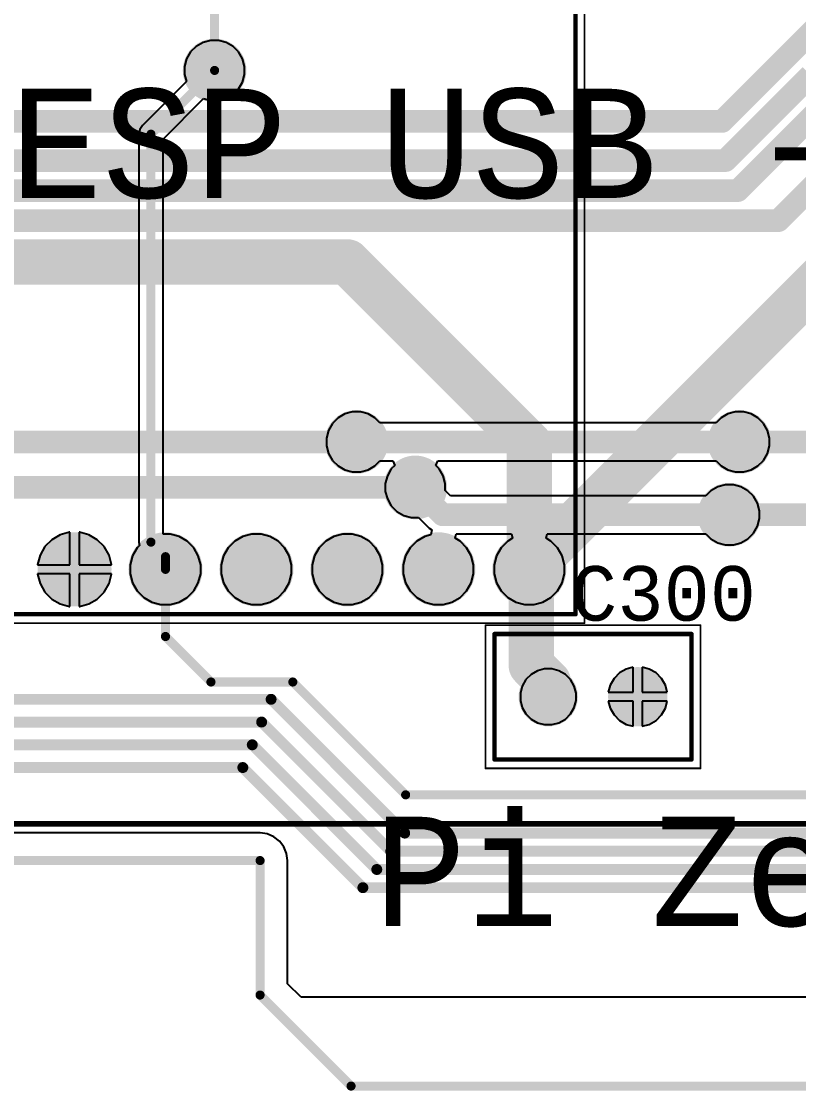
# Model space of a CAD drawing. Header units: inches. Extents: x -0.01 to 8.25, y -0.01 to 4.91.
# Drawn here: x 1.588 to 2.442, y -0.005 to 1.17 of the extents above; entities that cross this region are included whole.
import ezdxf

# ---------------------------------------------------------------- set-up
doc = ezdxf.new("R2010")
doc.units = ezdxf.units.IN
doc.header["$MEASUREMENT"] = 0
for name, color, linetype in [('Board', 6, 'Continuous'), ('Bottom Layer', 5, 'Continuous'), ('Bottom Solder', 6, 'Continuous'), ('Multi-Layer', 9, 'Continuous'), ('Pad Holes', 156, 'Continuous'), ('Top Assembly', 56, 'Continuous'), ('Top Courtyard', 56, 'Continuous'), ('Top Layer', 1, 'Continuous'), ('Top Overlay', 2, 'Continuous'), ('Top Solder', 216, 'Continuous'), ('Via Holes', 16, 'Continuous')]:
    doc.layers.add(name, color=color, linetype=linetype)
doc.styles.add('Consolas', font='', dxfattribs={"height": 0.2})
doc.styles.get('Consolas').set_extended_font_data('Consolas')

# ---------------------------------------------------------------- blocks, each defined once
blk = doc.blocks.new('CAPRB250W50L550T350H600_34')
at = {"layer": 'Bottom Layer'}
h = blk.add_hatch(color=5, dxfattribs=at)
edge = h.paths.add_edge_path()
edge.add_arc((-0.0492, 0), 0.0226, 0, 360)
h = blk.add_hatch(color=5, dxfattribs=at)
edge = h.paths.add_edge_path()
edge.add_arc((0.0492, 0), 0.0226, 0, 360)
at = {"layer": 'Bottom Solder'}
h = blk.add_hatch(color=6, dxfattribs=at)
edge = h.paths.add_edge_path()
edge.add_arc((-0.0492, 0), 0.0326, 0, 360)
h = blk.add_hatch(color=6, dxfattribs=at)
edge = h.paths.add_edge_path()
edge.add_arc((0.0492, 0), 0.0326, 0, 360)
at = {"layer": 'Multi-Layer'}
h = blk.add_hatch(color=9, dxfattribs=at)
edge = h.paths.add_edge_path()
edge.add_arc((-0.0492, 0), 0.0226, 0, 360)
h = blk.add_hatch(color=9, dxfattribs=at)
edge = h.paths.add_edge_path()
edge.add_arc((0.0492, 0), 0.0226, 0, 360)
at = {"layer": 'Pad Holes'}
h = blk.add_hatch(color=7, dxfattribs=at)
edge = h.paths.add_edge_path()
edge.add_arc((-0.0492, 0), 0.0157, 0, 360)
h = blk.add_hatch(color=7, dxfattribs=at)
edge = h.paths.add_edge_path()
edge.add_arc((0.0492, 0), 0.0157, 0, 360)
at = {"layer": 'Top Layer'}
h = blk.add_hatch(color=1, dxfattribs=at)
edge = h.paths.add_edge_path()
edge.add_arc((-0.0492, 0), 0.0226, 0, 360)
h = blk.add_hatch(color=1, dxfattribs=at)
edge = h.paths.add_edge_path()
edge.add_arc((0.0492, 0), 0.0226, 0, 360)
at = {"layer": 'Top Solder'}
h = blk.add_hatch(color=216, dxfattribs=at)
edge = h.paths.add_edge_path()
edge.add_arc((-0.0492, 0), 0.0326, 0, 360)
h = blk.add_hatch(color=216, dxfattribs=at)
edge = h.paths.add_edge_path()
edge.add_arc((0.0492, 0), 0.0326, 0, 360)
at = {"layer": 'Top Assembly'}
for points in [[(0.1083, 0.0689, 0.005, 0.005, 0), (-0.1083, 0.0689, 0.005, 0.005, 0)], [(-0.1083, 0.0689, 0.005, 0.005, 0), (-0.1083, -0.0689, 0.005, 0.005, 0)], [(0.1083, 0.0689, 0.005, 0.005, 0), (0.1083, -0.0689, 0.005, 0.005, 0)], [(0.1083, -0.0689, 0.005, 0.005, 0), (-0.1083, -0.0689, 0.005, 0.005, 0)]]:
    blk.add_lwpolyline(points, format="xyseb", dxfattribs=at)
for points in [[(-0.1095, 0.0689, 0.0025, 0.0025, 1), (-0.107, 0.0689, 0.0025, 0.0025, 1)], [(-0.1095, 0.0689, 0.0025, 0.0025, 1), (-0.107, 0.0689, 0.0025, 0.0025, 1)], [(0.107, 0.0689, 0.0025, 0.0025, 1), (0.1095, 0.0689, 0.0025, 0.0025, 1)], [(0.107, 0.0689, 0.0025, 0.0025, 1), (0.1095, 0.0689, 0.0025, 0.0025, 1)], [(-0.1095, -0.0689, 0.0025, 0.0025, 1), (-0.107, -0.0689, 0.0025, 0.0025, 1)], [(-0.1095, -0.0689, 0.0025, 0.0025, 1), (-0.107, -0.0689, 0.0025, 0.0025, 1)], [(0.107, -0.0689, 0.0025, 0.0025, 1), (0.1095, -0.0689, 0.0025, 0.0025, 1)], [(0.107, -0.0689, 0.0025, 0.0025, 1), (0.1095, -0.0689, 0.0025, 0.0025, 1)]]:
    blk.add_lwpolyline(points, format="xyseb", close=True, dxfattribs=at)
at = {"layer": 'Top Courtyard'}
for points in [[(0.1181, 0.0787, 0.00197, 0.00197, 0), (-0.1181, 0.0787, 0.00197, 0.00197, 0)], [(-0.1181, 0.0787, 0.00197, 0.00197, 0), (-0.1181, -0.0787, 0.00197, 0.00197, 0)], [(0.1181, 0.0787, 0.00197, 0.00197, 0), (0.1181, -0.0787, 0.00197, 0.00197, 0)], [(0.1181, -0.0787, 0.00197, 0.00197, 0), (-0.1181, -0.0787, 0.00197, 0.00197, 0)]]:
    blk.add_lwpolyline(points, format="xyseb", dxfattribs=at)
for points in [[(-0.1186, 0.0787, 0.000984, 0.000984, 1), (-0.1176, 0.0787, 0.000984, 0.000984, 1)], [(-0.1186, 0.0787, 0.000984, 0.000984, 1), (-0.1176, 0.0787, 0.000984, 0.000984, 1)], [(0.1176, 0.0787, 0.000984, 0.000984, 1), (0.1186, 0.0787, 0.000984, 0.000984, 1)], [(0.1176, 0.0787, 0.000984, 0.000984, 1), (0.1186, 0.0787, 0.000984, 0.000984, 1)], [(-0.1186, -0.0787, 0.000984, 0.000984, 1), (-0.1176, -0.0787, 0.000984, 0.000984, 1)], [(-0.1186, -0.0787, 0.000984, 0.000984, 1), (-0.1176, -0.0787, 0.000984, 0.000984, 1)], [(0.1176, -0.0787, 0.000984, 0.000984, 1), (0.1186, -0.0787, 0.000984, 0.000984, 1)], [(0.1176, -0.0787, 0.000984, 0.000984, 1), (0.1186, -0.0787, 0.000984, 0.000984, 1)]]:
    blk.add_lwpolyline(points, format="xyseb", close=True, dxfattribs=at)
at = {"layer": 'Top Overlay'}
for points in [[(0.1083, 0.0689, 0.005, 0.005, 0), (-0.1083, 0.0689, 0.005, 0.005, 0)], [(-0.1083, 0.0689, 0.005, 0.005, 0), (-0.1083, -0.0689, 0.005, 0.005, 0)], [(0.1083, 0.0689, 0.005, 0.005, 0), (0.1083, -0.0689, 0.005, 0.005, 0)], [(0.1083, -0.0689, 0.005, 0.005, 0), (-0.1083, -0.0689, 0.005, 0.005, 0)]]:
    blk.add_lwpolyline(points, format="xyseb", dxfattribs=at)
for points in [[(-0.1095, 0.0689, 0.0025, 0.0025, 1), (-0.107, 0.0689, 0.0025, 0.0025, 1)], [(-0.1095, 0.0689, 0.0025, 0.0025, 1), (-0.107, 0.0689, 0.0025, 0.0025, 1)], [(0.107, 0.0689, 0.0025, 0.0025, 1), (0.1095, 0.0689, 0.0025, 0.0025, 1)], [(0.107, 0.0689, 0.0025, 0.0025, 1), (0.1095, 0.0689, 0.0025, 0.0025, 1)], [(-0.1095, -0.0689, 0.0025, 0.0025, 1), (-0.107, -0.0689, 0.0025, 0.0025, 1)], [(-0.1095, -0.0689, 0.0025, 0.0025, 1), (-0.107, -0.0689, 0.0025, 0.0025, 1)], [(0.107, -0.0689, 0.0025, 0.0025, 1), (0.1095, -0.0689, 0.0025, 0.0025, 1)], [(0.107, -0.0689, 0.0025, 0.0025, 1), (0.1095, -0.0689, 0.0025, 0.0025, 1)]]:
    blk.add_lwpolyline(points, format="xyseb", close=True, dxfattribs=at)
blk = doc.blocks.new('MODULE_ESP32_DEVKITC_32D_37')
at = {"layer": 'Bottom Layer'}
h = blk.add_hatch(color=5, dxfattribs=at)
edge = h.paths.add_edge_path()
edge.add_arc((-0.5, -0.522), 0.0307, 0, 360)
h = blk.add_hatch(color=5, dxfattribs=at)
edge = h.paths.add_edge_path()
edge.add_arc((-0.5, -0.622), 0.0307, 0, 360)
h = blk.add_hatch(color=5, dxfattribs=at)
edge = h.paths.add_edge_path()
edge.add_arc((-0.5, -0.722), 0.0307, 0, 360)
h = blk.add_hatch(color=5, dxfattribs=at)
edge = h.paths.add_edge_path()
edge.add_arc((-0.5, -0.822), 0.0307, 0, 360)
h = blk.add_hatch(color=5, dxfattribs=at)
edge = h.paths.add_edge_path()
edge.add_arc((-0.5, -0.922), 0.0307, 0, 360)
h = blk.add_hatch(color=5, dxfattribs=at)
edge = h.paths.add_edge_path()
edge.add_arc((-0.5, -1.022), 0.0307, 0, 360)
at = {"layer": 'Bottom Solder'}
h = blk.add_hatch(color=6, dxfattribs=at)
edge = h.paths.add_edge_path()
edge.add_arc((-0.5, -0.522), 0.0407, 0, 360)
h = blk.add_hatch(color=6, dxfattribs=at)
edge = h.paths.add_edge_path()
edge.add_arc((-0.5, -0.622), 0.0407, 0, 360)
h = blk.add_hatch(color=6, dxfattribs=at)
edge = h.paths.add_edge_path()
edge.add_arc((-0.5, -0.722), 0.0407, 0, 360)
h = blk.add_hatch(color=6, dxfattribs=at)
edge = h.paths.add_edge_path()
edge.add_arc((-0.5, -0.822), 0.0407, 0, 360)
h = blk.add_hatch(color=6, dxfattribs=at)
edge = h.paths.add_edge_path()
edge.add_arc((-0.5, -0.922), 0.0407, 0, 360)
h = blk.add_hatch(color=6, dxfattribs=at)
edge = h.paths.add_edge_path()
edge.add_arc((-0.5, -1.022), 0.0407, 0, 360)
at = {"layer": 'Multi-Layer'}
h = blk.add_hatch(color=9, dxfattribs=at)
edge = h.paths.add_edge_path()
edge.add_arc((-0.5, -0.522), 0.0307, 0, 360)
h = blk.add_hatch(color=9, dxfattribs=at)
edge = h.paths.add_edge_path()
edge.add_arc((-0.5, -0.622), 0.0307, 0, 360)
h = blk.add_hatch(color=9, dxfattribs=at)
edge = h.paths.add_edge_path()
edge.add_arc((-0.5, -0.722), 0.0307, 0, 360)
h = blk.add_hatch(color=9, dxfattribs=at)
edge = h.paths.add_edge_path()
edge.add_arc((-0.5, -0.822), 0.0307, 0, 360)
h = blk.add_hatch(color=9, dxfattribs=at)
edge = h.paths.add_edge_path()
edge.add_arc((-0.5, -0.922), 0.0307, 0, 360)
h = blk.add_hatch(color=9, dxfattribs=at)
edge = h.paths.add_edge_path()
edge.add_arc((-0.5, -1.022), 0.0307, 0, 360)
at = {"layer": 'Pad Holes'}
h = blk.add_hatch(color=7, dxfattribs=at)
edge = h.paths.add_edge_path()
edge.add_arc((-0.5, -0.522), 0.0205, 0, 360)
h = blk.add_hatch(color=7, dxfattribs=at)
edge = h.paths.add_edge_path()
edge.add_arc((-0.5, -0.622), 0.0205, 0, 360)
h = blk.add_hatch(color=7, dxfattribs=at)
edge = h.paths.add_edge_path()
edge.add_arc((-0.5, -0.722), 0.0205, 0, 360)
h = blk.add_hatch(color=7, dxfattribs=at)
edge = h.paths.add_edge_path()
edge.add_arc((-0.5, -0.822), 0.0205, 0, 360)
h = blk.add_hatch(color=7, dxfattribs=at)
edge = h.paths.add_edge_path()
edge.add_arc((-0.5, -0.922), 0.0205, 0, 360)
h = blk.add_hatch(color=7, dxfattribs=at)
edge = h.paths.add_edge_path()
edge.add_arc((-0.5, -1.022), 0.0205, 0, 360)
at = {"layer": 'Top Layer'}
h = blk.add_hatch(color=1, dxfattribs=at)
edge = h.paths.add_edge_path()
edge.add_arc((-0.5, -0.522), 0.0307, 0, 360)
h = blk.add_hatch(color=1, dxfattribs=at)
edge = h.paths.add_edge_path()
edge.add_arc((-0.5, -0.622), 0.0307, 0, 360)
h = blk.add_hatch(color=1, dxfattribs=at)
edge = h.paths.add_edge_path()
edge.add_arc((-0.5, -0.722), 0.0307, 0, 360)
h = blk.add_hatch(color=1, dxfattribs=at)
edge = h.paths.add_edge_path()
edge.add_arc((-0.5, -0.822), 0.0307, 0, 360)
h = blk.add_hatch(color=1, dxfattribs=at)
edge = h.paths.add_edge_path()
edge.add_arc((-0.5, -0.922), 0.0307, 0, 360)
h = blk.add_hatch(color=1, dxfattribs=at)
edge = h.paths.add_edge_path()
edge.add_arc((-0.5, -1.022), 0.0307, 0, 360)
at = {"layer": 'Top Solder'}
h = blk.add_hatch(color=216, dxfattribs=at)
edge = h.paths.add_edge_path()
edge.add_arc((-0.5, -0.522), 0.0407, 0, 360)
h = blk.add_hatch(color=216, dxfattribs=at)
edge = h.paths.add_edge_path()
edge.add_arc((-0.5, -0.622), 0.0407, 0, 360)
h = blk.add_hatch(color=216, dxfattribs=at)
edge = h.paths.add_edge_path()
edge.add_arc((-0.5, -0.722), 0.0407, 0, 360)
h = blk.add_hatch(color=216, dxfattribs=at)
edge = h.paths.add_edge_path()
edge.add_arc((-0.5, -0.822), 0.0407, 0, 360)
h = blk.add_hatch(color=216, dxfattribs=at)
edge = h.paths.add_edge_path()
edge.add_arc((-0.5, -0.922), 0.0407, 0, 360)
h = blk.add_hatch(color=216, dxfattribs=at)
edge = h.paths.add_edge_path()
edge.add_arc((-0.5, -1.022), 0.0407, 0, 360)
at = {"layer": 'Top Assembly'}
for points in [[(-0.5492, 1.0689, 0.005, 0.005, 0), (-0.5492, -1.0728, 0.005, 0.005, 0)], [(-0.5492, -1.0728, 0.005, 0.005, 0), (0.5492, -1.0728, 0.005, 0.005, 0)]]:
    blk.add_lwpolyline(points, format="xyseb", dxfattribs=at)
blk.add_lwpolyline([(-0.5505, -1.0728, 0.0025, 0.0025, 1), (-0.548, -1.0728, 0.0025, 0.0025, 1)], format="xyseb", close=True, dxfattribs=at)
blk.add_lwpolyline([(-0.5505, -1.0728, 0.0025, 0.0025, 1), (-0.548, -1.0728, 0.0025, 0.0025, 1)], format="xyseb", close=True, dxfattribs=at)
at = {"layer": 'Top Courtyard'}
for points in [[(-0.5591, 1.0787, 0.00197, 0.00197, 0), (-0.5591, -1.0827, 0.00197, 0.00197, 0)], [(-0.5591, -1.0827, 0.00197, 0.00197, 0), (0.5591, -1.0827, 0.00197, 0.00197, 0)]]:
    blk.add_lwpolyline(points, format="xyseb", dxfattribs=at)
blk.add_lwpolyline([(-0.5595, -1.0827, 0.000984, 0.000984, 1), (-0.5586, -1.0827, 0.000984, 0.000984, 1)], format="xyseb", close=True, dxfattribs=at)
blk.add_lwpolyline([(-0.5595, -1.0827, 0.000984, 0.000984, 1), (-0.5586, -1.0827, 0.000984, 0.000984, 1)], format="xyseb", close=True, dxfattribs=at)
at = {"layer": 'Top Overlay'}
for points in [[(-0.5492, 1.0689, 0.005, 0.005, 0), (-0.5492, -1.0728, 0.005, 0.005, 0)], [(-0.5492, -1.0728, 0.005, 0.005, 0), (0.5492, -1.0728, 0.005, 0.005, 0)]]:
    blk.add_lwpolyline(points, format="xyseb", dxfattribs=at)
blk.add_lwpolyline([(-0.5505, -1.0728, 0.0025, 0.0025, 1), (-0.548, -1.0728, 0.0025, 0.0025, 1)], format="xyseb", close=True, dxfattribs=at)
blk.add_lwpolyline([(-0.5505, -1.0728, 0.0025, 0.0025, 1), (-0.548, -1.0728, 0.0025, 0.0025, 1)], format="xyseb", close=True, dxfattribs=at)
blk = doc.blocks.new('RPI_ZERO_W_38')
at = {"layer": 'Top Overlay'}
blk.add_lwpolyline([(-2.45, -0.2, 0.006, 0.006, 0), (0.2, -0.2, 0.006, 0.006, 0)], format="xyseb", dxfattribs=at)

msp = doc.modelspace()

# ---------------------------------------------------------------- hatches: boundary and pattern name
at = {"layer": 'Bottom Layer'}
h = msp.add_hatch(color=5, dxfattribs=at)
edge = h.paths.add_edge_path()
edge.add_arc((1.8, 1.116), 0.025, 0, 360)
h = msp.add_hatch(color=5, dxfattribs=at)
edge = h.paths.add_edge_path()
edge.add_arc((1.956, 0.7078), 0.025, 0, 360)
h = msp.add_hatch(color=5, dxfattribs=at)
edge = h.paths.add_edge_path()
edge.add_arc((2.3771, 0.7078), 0.025, 0, 360)
h = msp.add_hatch(color=5, dxfattribs=at)
edge = h.paths.add_edge_path()
edge.add_arc((2.0206, 0.6578), 0.025, 0, 360)
h = msp.add_hatch(color=5, dxfattribs=at)
edge = h.paths.add_edge_path()
edge.add_arc((2.366, 0.6278), 0.025, 0, 360)
at = {"layer": 'Bottom Solder'}
h = msp.add_hatch(color=6, dxfattribs=at)
edge = h.paths.add_edge_path()
edge.add_arc((1.8, 1.116), 0.035, 0, 360)
h = msp.add_hatch(color=6, dxfattribs=at)
edge = h.paths.add_edge_path()
edge.add_arc((1.956, 0.7078), 0.035, 0, 360)
h = msp.add_hatch(color=6, dxfattribs=at)
edge = h.paths.add_edge_path()
edge.add_arc((2.3771, 0.7078), 0.035, 0, 360)
h = msp.add_hatch(color=6, dxfattribs=at)
edge = h.paths.add_edge_path()
edge.add_arc((2.0206, 0.6578), 0.035, 0, 360)
h = msp.add_hatch(color=6, dxfattribs=at)
edge = h.paths.add_edge_path()
edge.add_arc((2.366, 0.6278), 0.035, 0, 360)
at = {"layer": 'Top Layer'}
h = msp.add_hatch(color=1, dxfattribs=at)
edge = h.paths.add_edge_path()
edge.add_arc((1.8, 1.116), 0.025, 0, 360)
h = msp.add_hatch(color=1, dxfattribs=at)
edge = h.paths.add_edge_path()
edge.add_arc((1.956, 0.7078), 0.025, 0, 360)
h = msp.add_hatch(color=1, dxfattribs=at)
edge = h.paths.add_edge_path()
edge.add_arc((2.3771, 0.7078), 0.025, 0, 360)
h = msp.add_hatch(color=1, dxfattribs=at)
edge = h.paths.add_edge_path()
edge.add_arc((2.0206, 0.6578), 0.025, 0, 360)
h = msp.add_hatch(color=1, dxfattribs=at)
edge = h.paths.add_edge_path()
edge.add_arc((2.366, 0.6278), 0.025, 0, 360)
at = {"layer": 'Top Solder'}
h = msp.add_hatch(color=216, dxfattribs=at)
edge = h.paths.add_edge_path()
edge.add_arc((1.8, 1.116), 0.035, 0, 360)
h = msp.add_hatch(color=216, dxfattribs=at)
edge = h.paths.add_edge_path()
edge.add_arc((1.956, 0.7078), 0.035, 0, 360)
h = msp.add_hatch(color=216, dxfattribs=at)
edge = h.paths.add_edge_path()
edge.add_arc((2.3771, 0.7078), 0.035, 0, 360)
h = msp.add_hatch(color=216, dxfattribs=at)
edge = h.paths.add_edge_path()
edge.add_arc((2.0206, 0.6578), 0.035, 0, 360)
h = msp.add_hatch(color=216, dxfattribs=at)
edge = h.paths.add_edge_path()
edge.add_arc((2.366, 0.6278), 0.035, 0, 360)
at = {"layer": 'Via Holes'}
h = msp.add_hatch(color=7, dxfattribs=at)
edge = h.paths.add_edge_path()
edge.add_arc((1.8, 1.116), 0.00984, 0, 360)
h = msp.add_hatch(color=7, dxfattribs=at)
edge = h.paths.add_edge_path()
edge.add_arc((1.956, 0.7078), 0.00984, 0, 360)
h = msp.add_hatch(color=7, dxfattribs=at)
edge = h.paths.add_edge_path()
edge.add_arc((2.3771, 0.7078), 0.00984, 0, 360)
h = msp.add_hatch(color=7, dxfattribs=at)
edge = h.paths.add_edge_path()
edge.add_arc((2.0206, 0.6578), 0.00984, 0, 360)
h = msp.add_hatch(color=7, dxfattribs=at)
edge = h.paths.add_edge_path()
edge.add_arc((2.366, 0.6278), 0.00984, 0, 360)

# ---------------------------------------------------------------- linework, layer by layer
at = {"layer": 'Board'}
for points in [[(1, 0.2478, 0.01, 0.01, 0), (1.85, 0.2478, 0.01, 0.01, 0)], [(1.85, 0.1, 0.01, 0.01, 0), (1.85, 0.2478, 0.01, 0.01, 0)], [(1.85, 0.1, 0.01, 0.01, 0), (1.95, 0, 0.01, 0.01, 0)], [(1.95, 0, 0.01, 0.01, 0), (6.7, 0, 0.01, 0.01, 0)]]:
    msp.add_lwpolyline(points, format="xyseb", dxfattribs=at)
for points in [[(1.8475, 0.2478, 0.005, 0.005, 1), (1.8525, 0.2478, 0.005, 0.005, 1)], [(1.8475, 0.2478, 0.005, 0.005, 1), (1.8525, 0.2478, 0.005, 0.005, 1)], [(1.8475, 0.1, 0.005, 0.005, 1), (1.8525, 0.1, 0.005, 0.005, 1)], [(1.8475, 0.1, 0.005, 0.005, 1), (1.8525, 0.1, 0.005, 0.005, 1)], [(1.9475, 0, 0.005, 0.005, 1), (1.9525, 0, 0.005, 0.005, 1)], [(1.9475, 0, 0.005, 0.005, 1), (1.9525, 0, 0.005, 0.005, 1)]]:
    msp.add_lwpolyline(points, format="xyseb", close=True, dxfattribs=at)
at = {"layer": 'Bottom Layer'}
for p, q in [((1.7797, 1.1424), (1.7736, 1.1363)), ((1.7873, 1.1468), (1.7797, 1.1424)), ((1.7957, 1.149), (1.7873, 1.1468)), ((1.8043, 1.149), (1.7957, 1.149)), ((1.8127, 1.1468), (1.8043, 1.149)), ((1.8203, 1.1424), (1.8127, 1.1468)), ((1.8264, 1.1363), (1.8203, 1.1424)), ((1.7692, 1.1287), (1.767, 1.1203)), ((1.7736, 1.1363), (1.7692, 1.1287)), ((1.8308, 1.1287), (1.8264, 1.1363)), ((1.833, 1.1203), (1.8308, 1.1287)), ((1.767, 1.1203), (1.767, 1.1117)), ((1.833, 1.1117), (1.833, 1.1203)), ((1.767, 1.1117), (1.7691, 1.1038)), ((1.8308, 1.1033), (1.833, 1.1117)), ((1.7691, 1.1038), (1.7206, 1.0554)), ((1.8203, 1.0896), (1.8264, 1.0957)), ((1.8264, 1.0957), (1.8308, 1.1033)), ((1.7433, 1.0405), (1.7878, 1.0851)), ((1.7878, 1.0851), (1.7957, 1.083)), ((1.7957, 1.083), (1.8043, 1.083)), ((1.8043, 1.083), (1.8127, 1.0852)), ((1.8127, 1.0852), (1.8203, 1.0896)), ((1.7178, 1.0511), (1.7167, 1.046)), ((1.7167, 1.046), (1.7167, 0.5977)), ((1.7206, 1.0554), (1.7178, 1.0511)), ((1.7433, 0.6065), (1.7433, 1.0405)), ((1.9517, 0.7408), (1.9433, 0.7385)), ((1.9603, 0.7408), (1.9517, 0.7408)), ((1.9687, 0.7385), (1.9603, 0.7408)), ((2.3727, 0.7408), (2.3644, 0.7385)), ((2.3814, 0.7408), (2.3727, 0.7408)), ((2.3898, 0.7385), (2.3814, 0.7408)), ((1.9357, 0.7342), (1.9296, 0.7281)), ((1.9433, 0.7385), (1.9357, 0.7342)), ((1.9763, 0.7342), (1.9687, 0.7385)), ((1.9818, 0.7287), (1.9763, 0.7342)), ((2.3513, 0.7287), (1.9818, 0.7287)), ((2.3568, 0.7342), (2.3513, 0.7287)), ((2.3644, 0.7385), (2.3568, 0.7342)), ((2.3974, 0.7342), (2.3898, 0.7385)), ((2.4035, 0.7281), (2.3974, 0.7342)), ((1.9252, 0.7205), (1.923, 0.7121)), ((1.9296, 0.7281), (1.9252, 0.7205)), ((2.4078, 0.7205), (2.4035, 0.7281)), ((2.4101, 0.7121), (2.4078, 0.7205)), ((1.923, 0.7121), (1.923, 0.7035)), ((2.4101, 0.7035), (2.4101, 0.7121)), ((1.923, 0.7035), (1.9252, 0.6951)), ((1.9252, 0.6951), (1.9296, 0.6875)), ((2.4035, 0.6875), (2.4078, 0.6951)), ((2.4078, 0.6951), (2.4101, 0.7035)), ((1.9296, 0.6875), (1.9357, 0.6814)), ((1.9763, 0.6814), (1.9818, 0.6869)), ((1.9818, 0.6869), (1.996, 0.6869)), ((1.998, 0.6819), (1.9942, 0.6781)), ((1.996, 0.6869), (1.998, 0.6819)), ((2.0432, 0.6819), (2.0453, 0.6869)), ((2.047, 0.6781), (2.0432, 0.6819)), ((2.0453, 0.6869), (2.3513, 0.6869)), ((2.3513, 0.6869), (2.3568, 0.6814)), ((2.3974, 0.6814), (2.4035, 0.6875)), ((1.9357, 0.6814), (1.9433, 0.677)), ((1.9433, 0.677), (1.9517, 0.6748)), ((1.9517, 0.6748), (1.9603, 0.6748)), ((1.9603, 0.6748), (1.9687, 0.677)), ((1.9687, 0.677), (1.9763, 0.6814)), ((1.9899, 0.6705), (1.9876, 0.6621)), ((1.9942, 0.6781), (1.9899, 0.6705)), ((2.0514, 0.6705), (2.047, 0.6781)), ((2.0536, 0.6621), (2.0514, 0.6705)), ((2.3568, 0.6814), (2.3644, 0.677)), ((2.3644, 0.677), (2.3727, 0.6748)), ((2.3727, 0.6748), (2.3814, 0.6748)), ((2.3814, 0.6748), (2.3898, 0.677)), ((2.3898, 0.677), (2.3974, 0.6814)), ((1.9876, 0.6621), (1.9876, 0.6535)), ((2.0536, 0.6544), (2.0536, 0.6621)), ((2.3533, 0.6585), (2.3457, 0.6542)), ((2.3617, 0.6608), (2.3533, 0.6585)), ((2.3703, 0.6608), (2.3617, 0.6608)), ((2.3787, 0.6585), (2.3703, 0.6608)), ((2.3863, 0.6542), (2.3787, 0.6585)), ((1.9876, 0.6535), (1.9899, 0.6451)), ((2.0593, 0.6487), (2.0536, 0.6544)), ((2.3402, 0.6487), (2.0593, 0.6487)), ((2.3457, 0.6542), (2.3402, 0.6487)), ((2.3924, 0.6481), (2.3863, 0.6542)), ((2.3968, 0.6405), (2.3924, 0.6481)), ((1.9899, 0.6451), (1.9942, 0.6375)), ((1.9942, 0.6375), (2.0004, 0.6314)), ((2.399, 0.6321), (2.3968, 0.6405)), ((2.0004, 0.6314), (2.0079, 0.627)), ((2.0079, 0.627), (2.0163, 0.6248)), ((2.0163, 0.6248), (2.0241, 0.6248)), ((2.0241, 0.6248), (2.0358, 0.613)), ((2.3968, 0.6151), (2.399, 0.6235)), ((2.399, 0.6235), (2.399, 0.6321)), ((2.0358, 0.613), (2.0387, 0.6111)), ((2.0387, 0.6111), (2.0378, 0.6057)), ((2.3924, 0.6075), (2.3968, 0.6151)), ((1.621, 0.6004), (1.6134, 0.5928)), ((1.6303, 0.6057), (1.621, 0.6004)), ((1.6406, 0.6085), (1.6303, 0.6057)), ((1.641, 0.6085), (1.6406, 0.6085)), ((1.641, 0.5728), (1.641, 0.6085)), ((1.6514, 0.6085), (1.651, 0.6085)), ((1.651, 0.6085), (1.651, 0.5728)), ((1.6617, 0.6057), (1.6514, 0.6085)), ((1.671, 0.6004), (1.6617, 0.6057)), ((1.6786, 0.5928), (1.671, 0.6004)), ((1.7511, 0.6065), (1.7433, 0.6065)), ((1.7609, 0.6039), (1.7511, 0.6065)), ((1.7698, 0.5988), (1.7609, 0.6039)), ((1.8311, 0.6039), (1.8222, 0.5988)), ((1.8409, 0.6065), (1.8311, 0.6039)), ((1.8511, 0.6065), (1.8409, 0.6065)), ((1.8609, 0.6039), (1.8511, 0.6065)), ((1.8698, 0.5988), (1.8609, 0.6039)), ((1.9311, 0.6039), (1.9222, 0.5988)), ((1.9409, 0.6065), (1.9311, 0.6039)), ((1.9511, 0.6065), (1.9409, 0.6065)), ((1.9609, 0.6039), (1.9511, 0.6065)), ((1.9698, 0.5988), (1.9609, 0.6039)), ((2.0311, 0.6039), (2.0222, 0.5988)), ((2.0378, 0.6057), (2.0311, 0.6039)), ((2.0644, 0.6019), (2.0657, 0.6069)), ((2.0698, 0.5988), (2.0644, 0.6019)), ((2.0657, 0.6069), (2.1263, 0.6069)), ((2.1276, 0.6019), (2.1222, 0.5988)), ((2.1263, 0.6069), (2.1276, 0.6019)), ((2.1644, 0.6019), (2.1657, 0.6069)), ((2.1698, 0.5988), (2.1644, 0.6019)), ((2.1657, 0.6069), (2.3402, 0.6069)), ((2.3402, 0.6069), (2.3457, 0.6014)), ((2.3457, 0.6014), (2.3533, 0.597)), ((2.3787, 0.597), (2.3863, 0.6014)), ((2.3863, 0.6014), (2.3924, 0.6075)), ((1.6134, 0.5928), (1.6081, 0.5835)), ((1.6839, 0.5835), (1.6786, 0.5928)), ((1.715, 0.5916), (1.7099, 0.5827)), ((1.7175, 0.594), (1.715, 0.5916)), ((1.7167, 0.5977), (1.7175, 0.594)), ((1.777, 0.5916), (1.7698, 0.5988)), ((1.7821, 0.5827), (1.777, 0.5916)), ((1.815, 0.5916), (1.8099, 0.5827)), ((1.8222, 0.5988), (1.815, 0.5916)), ((1.877, 0.5916), (1.8698, 0.5988)), ((1.8821, 0.5827), (1.877, 0.5916)), ((1.915, 0.5916), (1.9099, 0.5827)), ((1.9222, 0.5988), (1.915, 0.5916)), ((1.977, 0.5916), (1.9698, 0.5988)), ((1.9821, 0.5827), (1.977, 0.5916)), ((2.015, 0.5916), (2.0099, 0.5827)), ((2.0222, 0.5988), (2.015, 0.5916)), ((2.077, 0.5916), (2.0698, 0.5988)), ((2.0821, 0.5827), (2.077, 0.5916)), ((2.115, 0.5916), (2.1099, 0.5827)), ((2.1222, 0.5988), (2.115, 0.5916)), ((2.177, 0.5916), (2.1698, 0.5988)), ((2.1821, 0.5827), (2.177, 0.5916)), ((2.3533, 0.597), (2.3617, 0.5948)), ((2.3617, 0.5948), (2.3703, 0.5948)), ((2.3703, 0.5948), (2.3787, 0.597)), ((1.6081, 0.5835), (1.6053, 0.5732)), ((1.6867, 0.5732), (1.6839, 0.5835)), ((1.7099, 0.5827), (1.7073, 0.5729)), ((1.7847, 0.5729), (1.7821, 0.5827)), ((1.8099, 0.5827), (1.8073, 0.5729)), ((1.8847, 0.5729), (1.8821, 0.5827)), ((1.9099, 0.5827), (1.9073, 0.5729)), ((1.9847, 0.5729), (1.9821, 0.5827)), ((2.0099, 0.5827), (2.0073, 0.5729)), ((2.0847, 0.5729), (2.0821, 0.5827)), ((2.1099, 0.5827), (2.1073, 0.5729)), ((2.1847, 0.5729), (2.1821, 0.5827)), ((1.6053, 0.5732), (1.6053, 0.5728)), ((1.6053, 0.5728), (1.641, 0.5728)), ((1.651, 0.5728), (1.6867, 0.5728)), ((1.6867, 0.5728), (1.6867, 0.5732)), ((1.7073, 0.5729), (1.7073, 0.5627)), ((1.7847, 0.5627), (1.7847, 0.5729)), ((1.8073, 0.5729), (1.8073, 0.5627)), ((1.8847, 0.5627), (1.8847, 0.5729)), ((1.9073, 0.5729), (1.9073, 0.5627)), ((1.9847, 0.5627), (1.9847, 0.5729)), ((2.0073, 0.5729), (2.0073, 0.5627)), ((2.0847, 0.5627), (2.0847, 0.5729)), ((2.1073, 0.5729), (2.1073, 0.5627)), ((2.1847, 0.5627), (2.1847, 0.5729)), ((1.641, 0.5628), (1.6053, 0.5628)), ((1.6053, 0.5628), (1.6053, 0.5624)), ((1.6053, 0.5624), (1.6081, 0.5521)), ((1.641, 0.5271), (1.641, 0.5628)), ((1.6867, 0.5628), (1.651, 0.5628)), ((1.651, 0.5628), (1.651, 0.5271)), ((1.6839, 0.5521), (1.6867, 0.5624)), ((1.6867, 0.5624), (1.6867, 0.5628)), ((1.7073, 0.5627), (1.7099, 0.5529)), ((1.7099, 0.5529), (1.715, 0.544)), ((1.777, 0.544), (1.7821, 0.5529)), ((1.7821, 0.5529), (1.7847, 0.5627)), ((1.8073, 0.5627), (1.8099, 0.5529)), ((1.8099, 0.5529), (1.815, 0.544)), ((1.877, 0.544), (1.8821, 0.5529)), ((1.8821, 0.5529), (1.8847, 0.5627)), ((1.9073, 0.5627), (1.9099, 0.5529)), ((1.9099, 0.5529), (1.915, 0.544)), ((1.977, 0.544), (1.9821, 0.5529)), ((1.9821, 0.5529), (1.9847, 0.5627)), ((2.0073, 0.5627), (2.0099, 0.5529)), ((2.0099, 0.5529), (2.015, 0.544)), ((2.077, 0.544), (2.0821, 0.5529)), ((2.0821, 0.5529), (2.0847, 0.5627)), ((2.1073, 0.5627), (2.1099, 0.5529)), ((2.1099, 0.5529), (2.115, 0.544)), ((2.177, 0.544), (2.1821, 0.5529)), ((2.1821, 0.5529), (2.1847, 0.5627)), ((1.6081, 0.5521), (1.6134, 0.5428)), ((1.6134, 0.5428), (1.621, 0.5352)), ((1.671, 0.5352), (1.6786, 0.5428)), ((1.6786, 0.5428), (1.6839, 0.5521)), ((1.715, 0.544), (1.7222, 0.5368)), ((1.7698, 0.5368), (1.777, 0.544)), ((1.815, 0.544), (1.8222, 0.5368)), ((1.8698, 0.5368), (1.877, 0.544)), ((1.915, 0.544), (1.9222, 0.5368)), ((1.9698, 0.5368), (1.977, 0.544)), ((2.015, 0.544), (2.0222, 0.5368)), ((2.0698, 0.5368), (2.077, 0.544)), ((2.115, 0.544), (2.1222, 0.5368)), ((2.1698, 0.5368), (2.177, 0.544)), ((1.621, 0.5352), (1.6303, 0.5299)), ((1.6303, 0.5299), (1.6406, 0.5271)), ((1.6514, 0.5271), (1.6617, 0.5299)), ((1.6617, 0.5299), (1.671, 0.5352)), ((1.7222, 0.5368), (1.7311, 0.5317)), ((1.7311, 0.5317), (1.7409, 0.5291)), ((1.7409, 0.5291), (1.7511, 0.5291)), ((1.7511, 0.5291), (1.7609, 0.5317)), ((1.7609, 0.5317), (1.7698, 0.5368)), ((1.8222, 0.5368), (1.8311, 0.5317)), ((1.8311, 0.5317), (1.8409, 0.5291)), ((1.8409, 0.5291), (1.8511, 0.5291)), ((1.8511, 0.5291), (1.8609, 0.5317)), ((1.8609, 0.5317), (1.8698, 0.5368)), ((1.9222, 0.5368), (1.9311, 0.5317)), ((1.9311, 0.5317), (1.9409, 0.5291)), ((1.9409, 0.5291), (1.9511, 0.5291)), ((1.9511, 0.5291), (1.9609, 0.5317)), ((1.9609, 0.5317), (1.9698, 0.5368)), ((2.0222, 0.5368), (2.0311, 0.5317)), ((2.0311, 0.5317), (2.0409, 0.5291)), ((2.0409, 0.5291), (2.0511, 0.5291)), ((2.0511, 0.5291), (2.0609, 0.5317)), ((2.0609, 0.5317), (2.0698, 0.5368)), ((2.1222, 0.5368), (2.1311, 0.5317)), ((2.1311, 0.5317), (2.1409, 0.5291)), ((2.1409, 0.5291), (2.1511, 0.5291)), ((2.1511, 0.5291), (2.1609, 0.5317)), ((2.1609, 0.5317), (2.1698, 0.5368)), ((1.6406, 0.5271), (1.641, 0.5271)), ((1.651, 0.5271), (1.6514, 0.5271)), ((2.1628, 0.4584), (2.155, 0.4563)), ((2.1708, 0.4584), (2.1628, 0.4584)), ((2.1786, 0.4563), (2.1708, 0.4584)), ((2.2602, 0.4602), (2.2526, 0.4582)), ((2.2602, 0.4328), (2.2602, 0.4602)), ((2.2778, 0.4582), (2.2702, 0.4602)), ((2.2702, 0.4602), (2.2702, 0.4328)), ((2.1423, 0.4466), (2.1382, 0.4396)), ((2.148, 0.4523), (2.1423, 0.4466)), ((2.155, 0.4563), (2.148, 0.4523)), ((2.1856, 0.4523), (2.1786, 0.4563)), ((2.1913, 0.4466), (2.1856, 0.4523)), ((2.1953, 0.4396), (2.1913, 0.4466)), ((2.2391, 0.4478), (2.2348, 0.4404)), ((2.2452, 0.4539), (2.2391, 0.4478)), ((2.2526, 0.4582), (2.2452, 0.4539)), ((2.2853, 0.4539), (2.2778, 0.4582)), ((2.2913, 0.4478), (2.2853, 0.4539)), ((2.2956, 0.4404), (2.2913, 0.4478)), ((2.1382, 0.4396), (2.1362, 0.4318)), ((2.1974, 0.4318), (2.1953, 0.4396)), ((2.2348, 0.4404), (2.2328, 0.4328)), ((2.2977, 0.4328), (2.2956, 0.4404)), ((2.1362, 0.4318), (2.1362, 0.4238)), ((2.1362, 0.4238), (2.1382, 0.416)), ((2.1953, 0.416), (2.1974, 0.4238)), ((2.1974, 0.4238), (2.1974, 0.4318)), ((2.2328, 0.4328), (2.2602, 0.4328)), ((2.2702, 0.4328), (2.2977, 0.4328)), ((2.1382, 0.416), (2.1423, 0.409)), ((2.1913, 0.409), (2.1953, 0.416)), ((2.2602, 0.4228), (2.2328, 0.4228)), ((2.2328, 0.4228), (2.2348, 0.4152)), ((2.2348, 0.4152), (2.2391, 0.4078)), ((2.2602, 0.3953), (2.2602, 0.4228)), ((2.2977, 0.4228), (2.2702, 0.4228)), ((2.2702, 0.4228), (2.2702, 0.3953)), ((2.2913, 0.4078), (2.2956, 0.4152)), ((2.2956, 0.4152), (2.2977, 0.4228)), ((2.1423, 0.409), (2.148, 0.4033)), ((2.148, 0.4033), (2.155, 0.3992)), ((2.1786, 0.3992), (2.1856, 0.4033)), ((2.1856, 0.4033), (2.1913, 0.409)), ((2.2391, 0.4078), (2.2452, 0.4017)), ((2.2452, 0.4017), (2.2526, 0.3974)), ((2.2778, 0.3974), (2.2853, 0.4017)), ((2.2853, 0.4017), (2.2913, 0.4078)), ((2.155, 0.3992), (2.1628, 0.3972)), ((2.1628, 0.3972), (2.1708, 0.3972)), ((2.1708, 0.3972), (2.1786, 0.3992)), ((2.2526, 0.3974), (2.2602, 0.3953)), ((2.2702, 0.3953), (2.2778, 0.3974)), ((1.85, 0.2781), (1, 0.2781)), ((1.8578, 0.277), (1.85, 0.2781)), ((1.8651, 0.274), (1.8578, 0.277)), ((1.8714, 0.2692), (1.8651, 0.274)), ((1.8762, 0.2629), (1.8714, 0.2692)), ((1.8792, 0.2556), (1.8762, 0.2629)), ((1.8803, 0.2478), (1.8792, 0.2556)), ((1.8803, 0.1125), (1.8803, 0.2478)), ((1.895, 0.0978), (1.8803, 0.1125)), ((2.895, 0.0978), (1.895, 0.0978))]:
    msp.add_line(p, q, dxfattribs=at)
for points in [[(1.73, 1.046, 0.01, 0.01, 0), (1.8, 1.116, 0.01, 0.01, 0)], [(1.73, 0.5977, 0.01, 0.01, 0), (1.73, 1.046, 0.01, 0.01, 0)], [(1.956, 0.7078, 0.025, 0.025, 0), (2.3771, 0.7078, 0.025, 0.025, 0)], [(2.0206, 0.6578, 0.025, 0.025, 0), (2.0506, 0.6278, 0.025, 0.025, 0)], [(2.0506, 0.6278, 0.025, 0.025, 0), (2.366, 0.6278, 0.025, 0.025, 0)], [(1.73, 0.5977, 0.01, 0.01, 0), (1.746, 0.5817, 0.01, 0.01, 0)], [(1.746, 0.5678, 0.01, 0.01, 0), (1.746, 0.5817, 0.01, 0.01, 0)]]:
    msp.add_lwpolyline(points, format="xyseb", dxfattribs=at)
for points in [[(1.7975, 1.116, 0.005, 0.005, 1), (1.8025, 1.116, 0.005, 0.005, 1)], [(1.7275, 1.046, 0.005, 0.005, 1), (1.7325, 1.046, 0.005, 0.005, 1)], [(1.7275, 1.046, 0.005, 0.005, 1), (1.7325, 1.046, 0.005, 0.005, 1)], [(1.9498, 0.7078, 0.0125, 0.0125, 1), (1.9623, 0.7078, 0.0125, 0.0125, 1)], [(2.3708, 0.7078, 0.0125, 0.0125, 1), (2.3833, 0.7078, 0.0125, 0.0125, 1)], [(2.0144, 0.6578, 0.0125, 0.0125, 1), (2.0269, 0.6578, 0.0125, 0.0125, 1)], [(2.0444, 0.6278, 0.0125, 0.0125, 1), (2.0569, 0.6278, 0.0125, 0.0125, 1)], [(2.0444, 0.6278, 0.0125, 0.0125, 1), (2.0569, 0.6278, 0.0125, 0.0125, 1)], [(2.3598, 0.6278, 0.0125, 0.0125, 1), (2.3723, 0.6278, 0.0125, 0.0125, 1)], [(1.7275, 0.5977, 0.005, 0.005, 1), (1.7325, 0.5977, 0.005, 0.005, 1)], [(1.7275, 0.5977, 0.005, 0.005, 1), (1.7325, 0.5977, 0.005, 0.005, 1)], [(1.7435, 0.5817, 0.005, 0.005, 1), (1.7485, 0.5817, 0.005, 0.005, 1)], [(1.7435, 0.5817, 0.005, 0.005, 1), (1.7485, 0.5817, 0.005, 0.005, 1)], [(1.7435, 0.5678, 0.005, 0.005, 1), (1.7485, 0.5678, 0.005, 0.005, 1)]]:
    msp.add_lwpolyline(points, format="xyseb", close=True, dxfattribs=at)
at = {"layer": 'Top Layer'}
for points in [[(1.8, 1.116, 0.01, 0.01, 0), (1.8, 1.2661, 0.01, 0.01, 0)], [(2.3579, 1.06, 0.025, 0.025, 0), (2.4957, 1.1978, 0.025, 0.025, 0)], [(2.3616, 1.017, 0.025, 0.025, 0), (2.4554, 1.1108, 0.025, 0.025, 0)], [(2.146, 0.5678, 0.05, 0.05, 0), (2.666, 1.0878, 0.05, 0.05, 0)], [(2.3753, 0.984, 0.025, 0.025, 0), (2.4691, 1.0778, 0.025, 0.025, 0)], [(1.5333, 1.06, 0.025, 0.025, 0), (2.3579, 1.06, 0.025, 0.025, 0)], [(2.4199, 0.951, 0.025, 0.025, 0), (2.4957, 1.0268, 0.025, 0.025, 0)], [(1.2498, 1.017, 0.025, 0.025, 0), (2.3616, 1.017, 0.025, 0.025, 0)], [(1.2361, 0.984, 0.025, 0.025, 0), (2.3753, 0.984, 0.025, 0.025, 0)], [(1.2224, 0.951, 0.025, 0.025, 0), (2.4199, 0.951, 0.025, 0.025, 0)], [(0.689, 0.9055, 0.05, 0.05, 0), (1.9461, 0.9055, 0.05, 0.05, 0)], [(1.9461, 0.9055, 0.05, 0.05, 0), (2.146, 0.7056, 0.05, 0.05, 0)], [(2.146, 0.5678, 0.05, 0.05, 0), (2.146, 0.7056, 0.05, 0.05, 0)], [(1.186, 0.7078, 0.025, 0.025, 0), (1.956, 0.7078, 0.025, 0.025, 0)], [(2.3771, 0.7078, 0.025, 0.025, 0), (3.12, 0.7078, 0.025, 0.025, 0)], [(1.236, 0.6578, 0.025, 0.025, 0), (2.0206, 0.6578, 0.025, 0.025, 0)], [(2.366, 0.6278, 0.025, 0.025, 0), (3.14, 0.6278, 0.025, 0.025, 0)], [(2.146, 0.5678, 0.05, 0.05, 0), (2.1482, 0.5656, 0.05, 0.05, 0)], [(2.1482, 0.4625, 0.05, 0.05, 0), (2.1482, 0.5656, 0.05, 0.05, 0)], [(1.746, 0.494, 0.01, 0.01, 0), (1.746, 0.5678, 0.01, 0.01, 0)], [(1.746, 0.494, 0.01, 0.01, 0), (1.796, 0.444, 0.01, 0.01, 0)], [(2.1482, 0.4625, 0.05, 0.05, 0), (2.1668, 0.4439, 0.05, 0.05, 0)], [(2.1668, 0.4278, 0.05, 0.05, 0), (2.1668, 0.4439, 0.05, 0.05, 0)], [(1.796, 0.444, 0.01, 0.01, 0), (1.886, 0.444, 0.01, 0.01, 0)], [(1.886, 0.444, 0.01, 0.01, 0), (2.01, 0.32, 0.01, 0.01, 0)], [(1.5649, 0.425, 0.012, 0.012, 0), (1.8621, 0.425, 0.012, 0.012, 0)], [(1.8621, 0.425, 0.012, 0.012, 0), (2.009, 0.278, 0.012, 0.012, 0)], [(1.5073, 0.4, 0.012, 0.012, 0), (1.8517, 0.4, 0.012, 0.012, 0)], [(1.8517, 0.4, 0.012, 0.012, 0), (1.9937, 0.258, 0.012, 0.012, 0)], [(1.504, 0.375, 0.012, 0.012, 0), (1.8414, 0.375, 0.012, 0.012, 0)], [(1.8414, 0.375, 0.012, 0.012, 0), (1.9783, 0.238, 0.012, 0.012, 0)], [(1.4116, 0.35, 0.012, 0.012, 0), (1.831, 0.35, 0.012, 0.012, 0)], [(1.831, 0.35, 0.012, 0.012, 0), (1.963, 0.218, 0.012, 0.012, 0)], [(2.01, 0.32, 0.01, 0.01, 0), (2.59, 0.32, 0.01, 0.01, 0)], [(2.009, 0.278, 0.012, 0.012, 0), (2.603, 0.278, 0.012, 0.012, 0)], [(1.9937, 0.258, 0.012, 0.012, 0), (2.6184, 0.258, 0.012, 0.012, 0)], [(1.9783, 0.238, 0.012, 0.012, 0), (2.6337, 0.238, 0.012, 0.012, 0)], [(1.963, 0.218, 0.012, 0.012, 0), (2.6491, 0.218, 0.012, 0.012, 0)]]:
    msp.add_lwpolyline(points, format="xyseb", dxfattribs=at)
for points in [[(1.7975, 1.116, 0.005, 0.005, 1), (1.8025, 1.116, 0.005, 0.005, 1)], [(2.3517, 1.06, 0.0125, 0.0125, 1), (2.3642, 1.06, 0.0125, 0.0125, 1)], [(2.3517, 1.06, 0.0125, 0.0125, 1), (2.3642, 1.06, 0.0125, 0.0125, 1)], [(2.3554, 1.017, 0.0125, 0.0125, 1), (2.3679, 1.017, 0.0125, 0.0125, 1)], [(2.3554, 1.017, 0.0125, 0.0125, 1), (2.3679, 1.017, 0.0125, 0.0125, 1)], [(2.369, 0.984, 0.0125, 0.0125, 1), (2.3815, 0.984, 0.0125, 0.0125, 1)], [(2.369, 0.984, 0.0125, 0.0125, 1), (2.3815, 0.984, 0.0125, 0.0125, 1)], [(2.4137, 0.951, 0.0125, 0.0125, 1), (2.4262, 0.951, 0.0125, 0.0125, 1)], [(2.4137, 0.951, 0.0125, 0.0125, 1), (2.4262, 0.951, 0.0125, 0.0125, 1)], [(1.9336, 0.9055, 0.025, 0.025, 1), (1.9586, 0.9055, 0.025, 0.025, 1)], [(1.9336, 0.9055, 0.025, 0.025, 1), (1.9586, 0.9055, 0.025, 0.025, 1)], [(2.1335, 0.7056, 0.025, 0.025, 1), (2.1585, 0.7056, 0.025, 0.025, 1)], [(2.1335, 0.7056, 0.025, 0.025, 1), (2.1585, 0.7056, 0.025, 0.025, 1)], [(1.9498, 0.7078, 0.0125, 0.0125, 1), (1.9623, 0.7078, 0.0125, 0.0125, 1)], [(2.3708, 0.7078, 0.0125, 0.0125, 1), (2.3833, 0.7078, 0.0125, 0.0125, 1)], [(2.0144, 0.6578, 0.0125, 0.0125, 1), (2.0269, 0.6578, 0.0125, 0.0125, 1)], [(2.3598, 0.6278, 0.0125, 0.0125, 1), (2.3723, 0.6278, 0.0125, 0.0125, 1)], [(2.1335, 0.5678, 0.025, 0.025, 1), (2.1585, 0.5678, 0.025, 0.025, 1)], [(2.1335, 0.5678, 0.025, 0.025, 1), (2.1585, 0.5678, 0.025, 0.025, 1)], [(2.1335, 0.5678, 0.025, 0.025, 1), (2.1585, 0.5678, 0.025, 0.025, 1)], [(2.1357, 0.5656, 0.025, 0.025, 1), (2.1607, 0.5656, 0.025, 0.025, 1)], [(2.1357, 0.5656, 0.025, 0.025, 1), (2.1607, 0.5656, 0.025, 0.025, 1)], [(1.7435, 0.5678, 0.005, 0.005, 1), (1.7485, 0.5678, 0.005, 0.005, 1)], [(1.7435, 0.494, 0.005, 0.005, 1), (1.7485, 0.494, 0.005, 0.005, 1)], [(1.7435, 0.494, 0.005, 0.005, 1), (1.7485, 0.494, 0.005, 0.005, 1)], [(2.1357, 0.4625, 0.025, 0.025, 1), (2.1607, 0.4625, 0.025, 0.025, 1)], [(2.1357, 0.4625, 0.025, 0.025, 1), (2.1607, 0.4625, 0.025, 0.025, 1)], [(2.1543, 0.4439, 0.025, 0.025, 1), (2.1793, 0.4439, 0.025, 0.025, 1)], [(2.1543, 0.4439, 0.025, 0.025, 1), (2.1793, 0.4439, 0.025, 0.025, 1)], [(1.7935, 0.444, 0.005, 0.005, 1), (1.7985, 0.444, 0.005, 0.005, 1)], [(1.7935, 0.444, 0.005, 0.005, 1), (1.7985, 0.444, 0.005, 0.005, 1)], [(1.8835, 0.444, 0.005, 0.005, 1), (1.8885, 0.444, 0.005, 0.005, 1)], [(1.8835, 0.444, 0.005, 0.005, 1), (1.8885, 0.444, 0.005, 0.005, 1)], [(2.1543, 0.4278, 0.025, 0.025, 1), (2.1793, 0.4278, 0.025, 0.025, 1)], [(1.8591, 0.425, 0.006, 0.006, 1), (1.8651, 0.425, 0.006, 0.006, 1)], [(1.8591, 0.425, 0.006, 0.006, 1), (1.8651, 0.425, 0.006, 0.006, 1)], [(1.8487, 0.4, 0.006, 0.006, 1), (1.8547, 0.4, 0.006, 0.006, 1)], [(1.8487, 0.4, 0.006, 0.006, 1), (1.8547, 0.4, 0.006, 0.006, 1)], [(1.8384, 0.375, 0.006, 0.006, 1), (1.8444, 0.375, 0.006, 0.006, 1)], [(1.8384, 0.375, 0.006, 0.006, 1), (1.8444, 0.375, 0.006, 0.006, 1)], [(1.828, 0.35, 0.006, 0.006, 1), (1.834, 0.35, 0.006, 0.006, 1)], [(1.828, 0.35, 0.006, 0.006, 1), (1.834, 0.35, 0.006, 0.006, 1)], [(2.0075, 0.32, 0.005, 0.005, 1), (2.0125, 0.32, 0.005, 0.005, 1)], [(2.0075, 0.32, 0.005, 0.005, 1), (2.0125, 0.32, 0.005, 0.005, 1)], [(2.006, 0.278, 0.006, 0.006, 1), (2.012, 0.278, 0.006, 0.006, 1)], [(2.006, 0.278, 0.006, 0.006, 1), (2.012, 0.278, 0.006, 0.006, 1)], [(1.9907, 0.258, 0.006, 0.006, 1), (1.9967, 0.258, 0.006, 0.006, 1)], [(1.9907, 0.258, 0.006, 0.006, 1), (1.9967, 0.258, 0.006, 0.006, 1)], [(1.9753, 0.238, 0.006, 0.006, 1), (1.9813, 0.238, 0.006, 0.006, 1)], [(1.9753, 0.238, 0.006, 0.006, 1), (1.9813, 0.238, 0.006, 0.006, 1)], [(1.96, 0.218, 0.006, 0.006, 1), (1.966, 0.218, 0.006, 0.006, 1)], [(1.96, 0.218, 0.006, 0.006, 1), (1.966, 0.218, 0.006, 0.006, 1)]]:
    msp.add_lwpolyline(points, format="xyseb", close=True, dxfattribs=at)

# ---------------------------------------------------------------- block references
for name, p, rotation in [('MODULE_ESP32_DEVKITC_32D_37', (1.124, 1.0678), 90), ('CAPRB250W50L550T350H600_34', (2.216, 0.4278), 180)]:
    msp.add_blockref(name, p, dxfattribs=dict(rotation=rotation))
msp.add_blockref('RPI_ZERO_W_38', (2.5421, 0.4881))

# ---------------------------------------------------------------- texts
at = {"layer": 'Top Overlay', "style": 'Consolas'}
for s, height, p in [('ESP USB ->', 0.12, (1.575, 0.9759)), ('C300', 0.06, (2.1919, 0.5114)), ('Pi Zero', 0.12, (1.975, 0.1759))]:
    msp.add_text(s, height=height, dxfattribs=at).set_placement(p)

doc.saveas('drawing.dxf')
